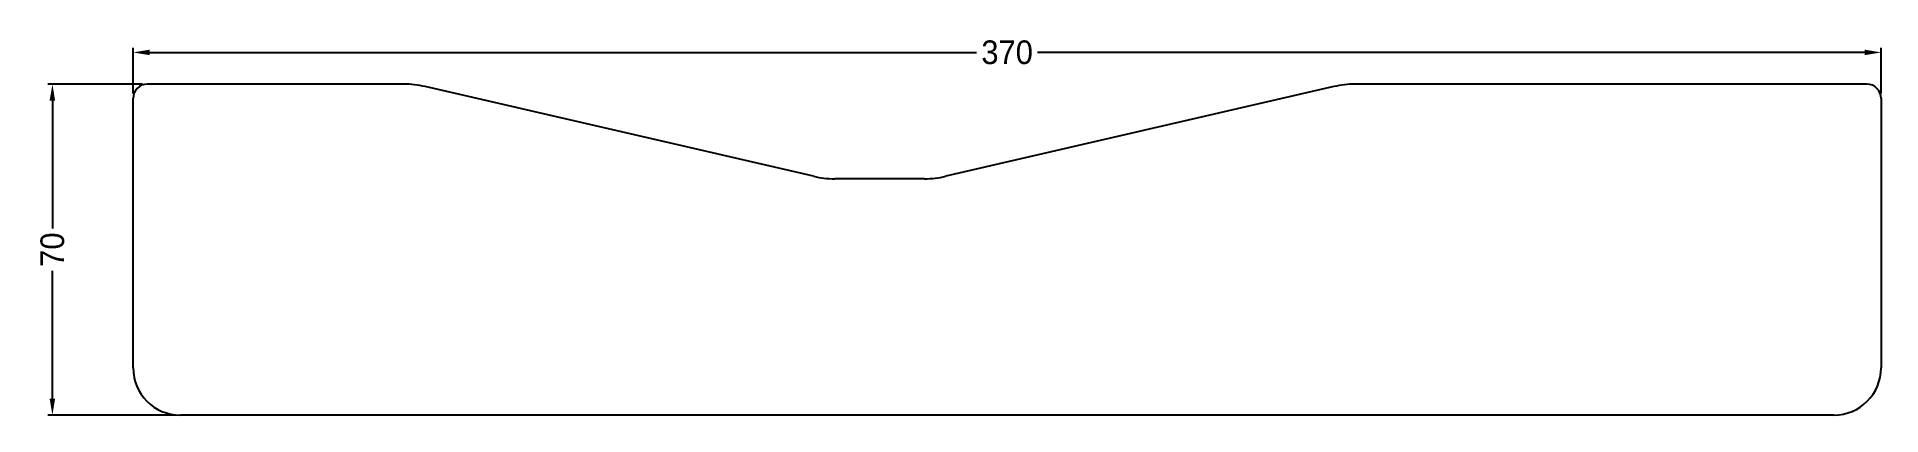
# Model space of a CAD drawing. Header units: millimetres. Extents: x 302 to 693, y -457 to -377.
import ezdxf

# ---------------------------------------------------------------- set-up
doc = ezdxf.new("R2010")
doc.units = ezdxf.units.MM
doc.header["$PDSIZE"] = -1
doc.layers.add('BR', color=11, linetype='Continuous')
doc.styles.add('DD', font='Gulim.ttf', dxfattribs={"height": 5})
doc.dimstyles.get("Standard").update_dxf_attribs({"dimtxt": 5, "dimasz": 3.5, "dimexe": 1, "dimexo": 1, "dimgap": 1, "dimtad": 0, "dimdec": 0, "dimzin": 0, "dimdsep": 46, "dimtxsty": 'DD', "dimcen": -1, "dimclrd": 6, "dimclre": 6, "dimclrt": 3, "dimaunit": 1, "dimadec": 0, "dimazin": 0, "dimtfac": 1, "dimtdec": 0, "dimtix": 1, "dimtmove": 1, "dimatfit": 2, "dimfxl": 1, "dimtolj": 1, "dimtzin": 0, "dimarcsym": 0})

# ---------------------------------------------------------------- blocks, each defined once
blk = doc.blocks.new('*D2')
at = {"color": 6, "lineweight": -2}
for p, q in [((324.74, -387.34), (304.65, -387.34)), ((305.65, -390.84), (305.65, -417.87)), ((305.65, -453.84), (305.65, -426.81)), ((331.74, -457.34), (304.65, -457.34))]:
    blk.add_line(p, q, dxfattribs=at)
at = {"color": 6}
for points in [[(305.06, -390.84), (306.23, -390.84), (305.65, -387.34)], [(305.06, -453.84), (306.23, -453.84), (305.65, -457.34)]]:
    blk.add_solid(points, dxfattribs=at)
at = {"layer": 'Defpoints', "color": 0}
for p in [(325.74, -387.34), (305.65, -457.34), (332.74, -457.34)]:
    blk.add_point(p, dxfattribs=at)
at = {"color": 3, "insert": (305.65, -422.34), "char_height": 5, "attachment_point": 5, "rotation": 90, "style": 'DD'}
blk.add_mtext('\\A1;70', dxfattribs=at)
blk = doc.blocks.new('*D3')
at = {"color": 6, "lineweight": -2}
for p, q in [((322.74, -389.34), (322.74, -379.62)), ((326.24, -380.62), (501.28, -380.62)), ((689.24, -380.62), (514.2, -380.62)), ((692.74, -389.34), (692.74, -379.62))]:
    blk.add_line(p, q, dxfattribs=at)
at = {"color": 6}
for points in [[(326.24, -380.04), (326.24, -381.2), (322.74, -380.62)], [(689.24, -380.04), (689.24, -381.2), (692.74, -380.62)]]:
    blk.add_solid(points, dxfattribs=at)
at = {"layer": 'Defpoints', "color": 0}
for p in [(692.74, -380.62), (322.74, -390.34), (692.74, -390.34)]:
    blk.add_point(p, dxfattribs=at)
at = {"color": 3, "insert": (507.74, -380.62), "char_height": 5, "attachment_point": 5, "style": 'DD'}
blk.add_mtext('\\A1;370', dxfattribs=at)

msp = doc.modelspace()

# ---------------------------------------------------------------- linework, layer by layer
at = {"layer": 'BR'}
for p, q in [((322.74, -447.34), (322.74, -390.34)), ((380.05, -387.34), (325.74, -387.34)), ((466.74, -406.83), (384.55, -387.85)), ((576.93, -387.85), (494.75, -406.83)), ((689.74, -387.34), (581.43, -387.34)), ((692.74, -390.34), (692.74, -447.34)), ((490.25, -407.34), (471.24, -407.34)), ((682.74, -457.34), (332.74, -457.34))]:
    msp.add_line(p, q, dxfattribs=at)
for centre, radius, start, end in [((325.74, -390.34), 3, 90, 180), ((380.05, -407.34), 20, 77, 90), ((581.43, -407.34), 20, 90, 103), ((689.74, -390.34), 3, 0, 90), ((471.24, -387.34), 20, 257, 270), ((490.25, -387.34), 20, 270, 283), ((332.74, -447.34), 10, 180, 270), ((682.74, -447.34), 10, 270, 0)]:
    msp.add_arc(centre, radius, start, end, dxfattribs=at)

# ---------------------------------------------------------------- dimensions: what is measured, and where the dimension line sits
dim = msp.add_linear_dim(base=(692.74, -380.62), p1=(322.74, -390.34), p2=(692.74, -390.34), dimstyle='STANDARD')
dim.commit()
dim.dimension.update_dxf_attribs({"geometry": '*D3', "text_midpoint": (507.74, -380.62)})
dim = msp.add_linear_dim(base=(305.65, -457.34), p1=(325.74, -387.34), p2=(332.74, -457.34), angle=90, dimstyle='STANDARD')
dim.commit()
dim.dimension.update_dxf_attribs({"geometry": '*D2', "text_midpoint": (305.65, -422.34)})

doc.saveas('drawing.dxf')
